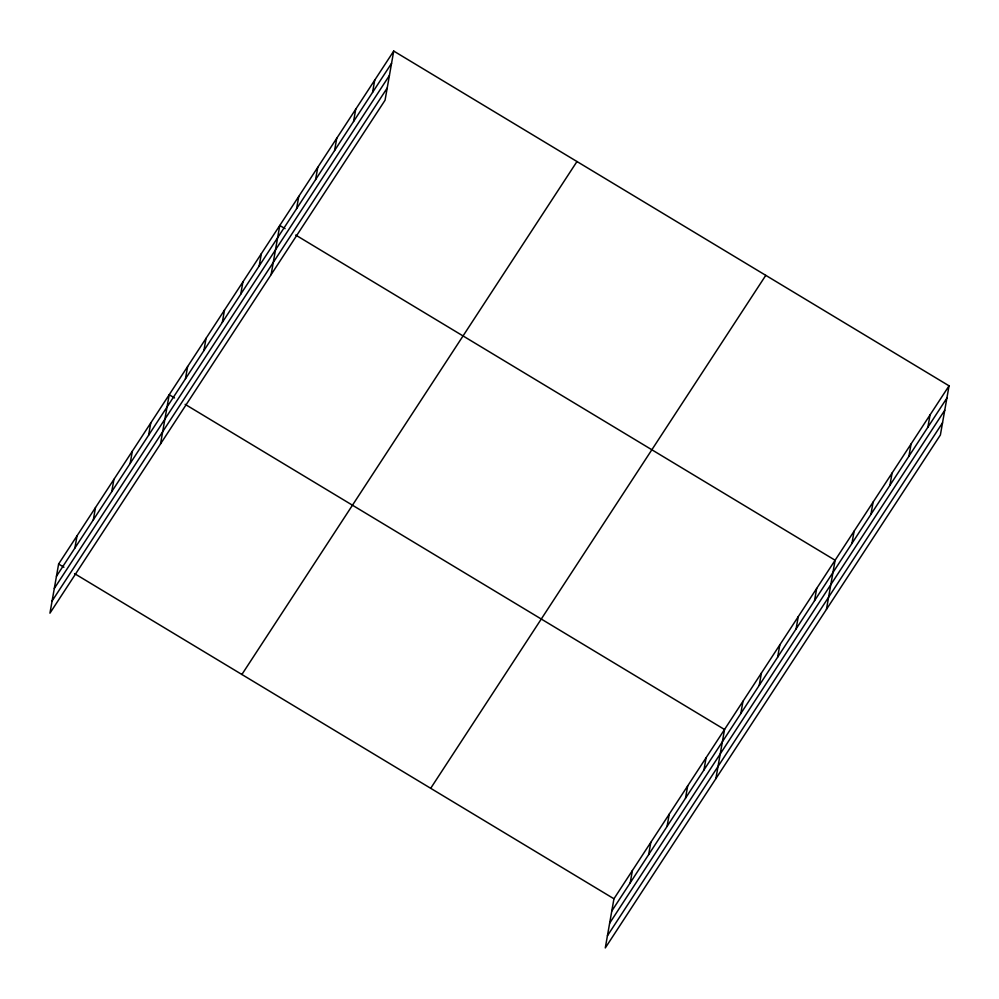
<?xml version="1.0" encoding="UTF-8"?>
<svg xmlns="http://www.w3.org/2000/svg" width="999" height="999" viewBox="0 0 999 999"><rect width="100%" height="100%" fill="white"/><g stroke="black" fill="none" stroke-linecap="round" stroke-linejoin="round"><path stroke-width="1.5" d="M393.718 51.061L58.616 564.01L49.95 613.174L385.052 100.225L393.718 51.061L949.05 385.826L940.384 434.99L605.282 947.939L613.948 898.775L949.05 385.826M74.888 548.051L77.048 535.789M93.319 519.842L95.479 507.579M111.751 491.633L113.911 479.37M130.182 463.424L132.343 451.161M148.614 435.214L150.774 422.939M160.527 443.893L169.206 394.73L174.513 397.939M185.464 378.783L187.625 366.521M203.896 350.574L206.056 338.311M222.327 322.365L224.488 310.102M240.759 294.143L242.919 281.88M259.191 265.934L261.351 253.671M271.116 274.625L279.782 225.462L285.09 228.659M296.603 208.654L298.776 196.391M315.597 179.595L317.757 167.333M334.59 150.524L336.75 138.262M353.571 121.453L355.731 109.191M372.565 92.395L374.725 80.132M630.219 882.829L632.379 870.566M648.651 854.62L650.811 842.357M667.082 826.398L669.243 814.135M685.514 798.189L687.674 785.926M703.945 769.979L706.106 757.717M715.871 778.671L724.537 729.507L185.14 404.345M740.808 713.561L742.969 701.298M759.24 685.339L761.4 673.076M777.659 657.13L779.832 644.867M796.091 628.92L798.251 616.658M814.522 600.711L816.683 588.448M826.448 609.39L835.114 560.239L295.716 235.065M851.947 543.431L854.108 531.168M870.928 514.36L873.101 502.097M889.922 485.302L892.082 473.039M908.915 456.231L911.076 443.968M927.896 427.16L930.057 414.897M56.456 576.273L391.558 63.324M54.308 588.448L389.41 75.499M52.098 600.986L387.187 88.049M241.883 674.475L576.972 161.538M430.694 788.298L765.783 275.362M611.788 911.038L946.89 398.102M609.64 923.213L944.742 410.277M607.429 935.763L942.532 422.814M58.616 564.01L63.936 567.207M74.55 573.613L613.948 898.775"/></g></svg>
